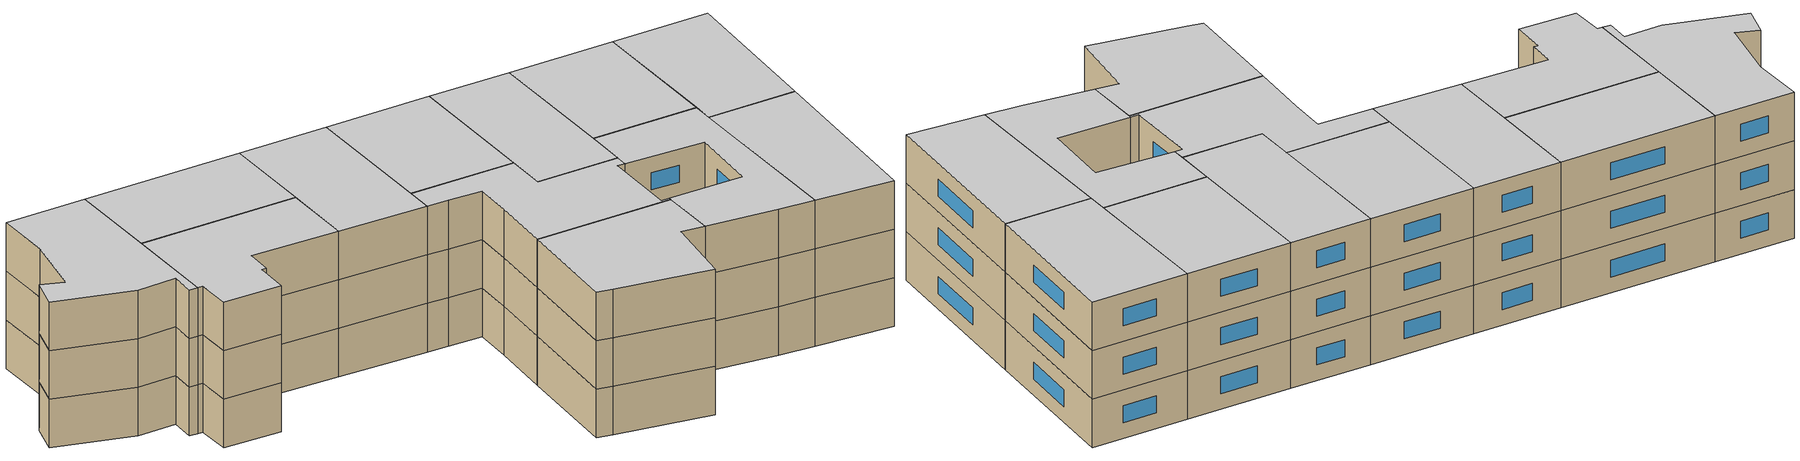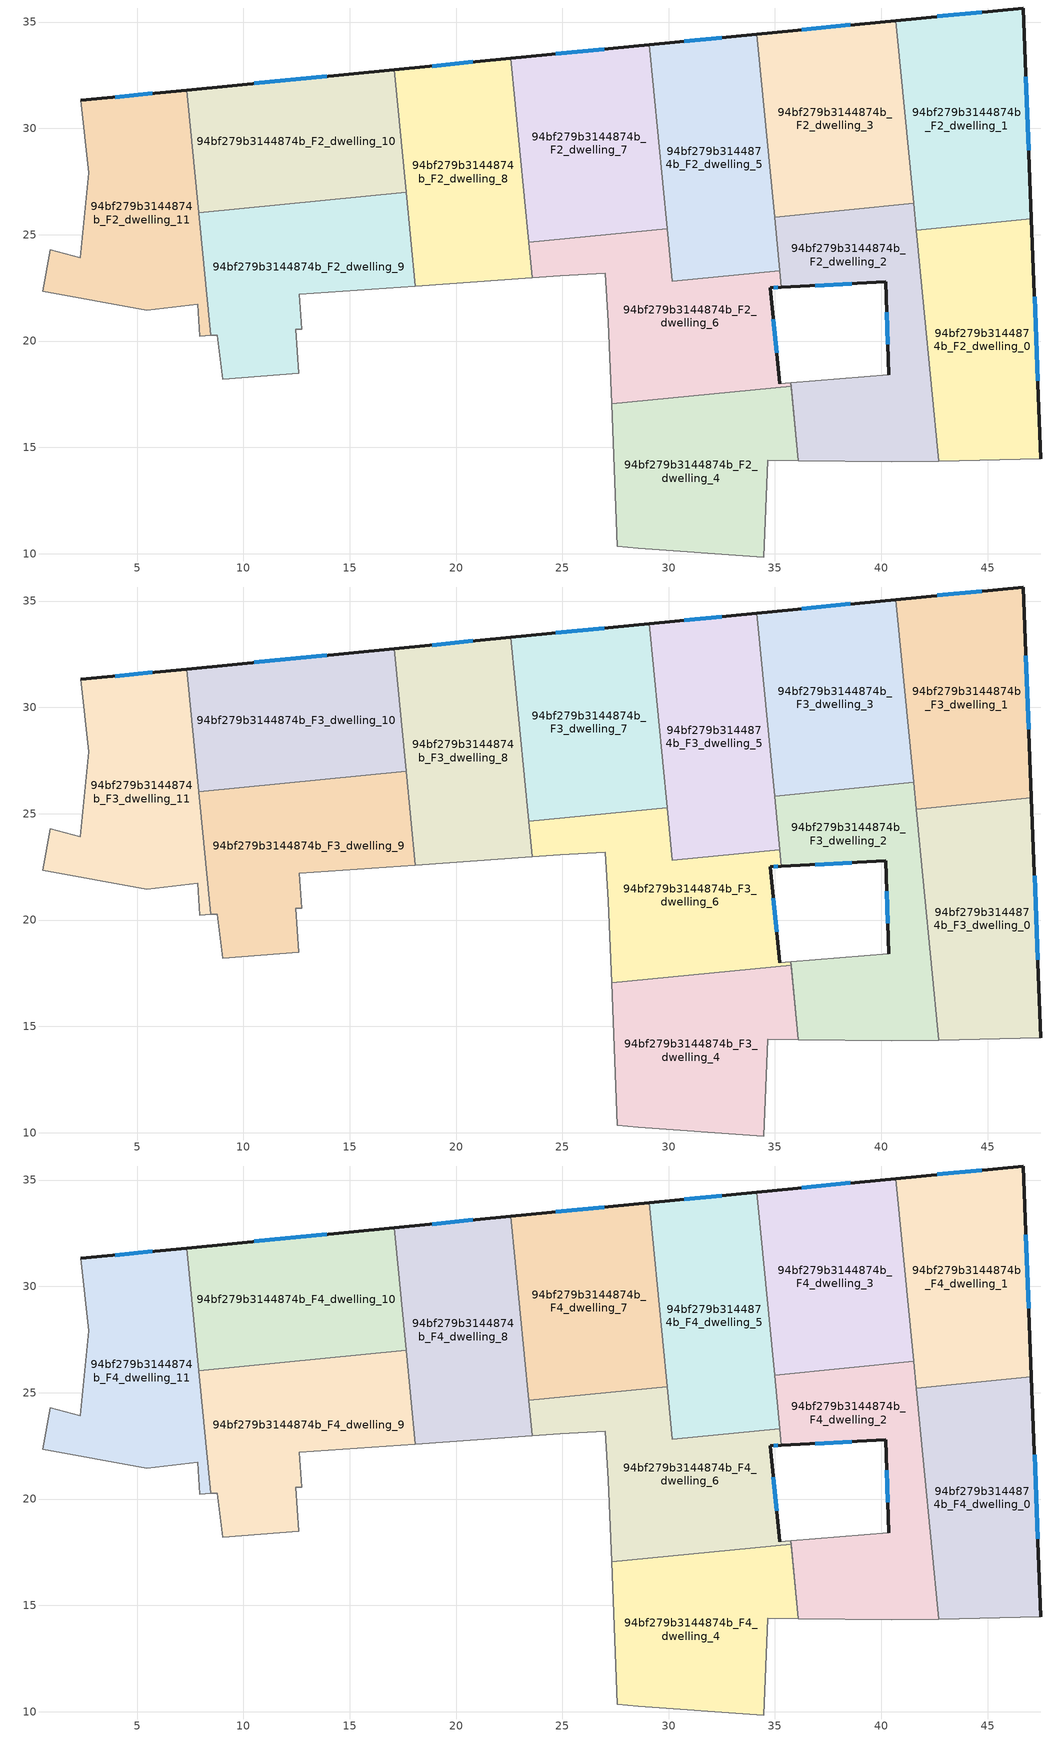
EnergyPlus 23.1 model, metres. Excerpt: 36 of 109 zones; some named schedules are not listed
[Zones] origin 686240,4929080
94bf279b3144874b_F2_dwelling_0
 floor to 94bf279b3144874b_F1_dwelling_0 (EU_floor_Construction): 47.06,25.75 47.5,14.45 42.71,14.36 41.65,25.22 z6
 wall outside (EU_wall_Construction): 47.5,14.45 47.06,25.75 z6:9
 wall adiabatic (EU_wall_Construction): 42.71,14.36 47.5,14.45 z6:9
 wall to 94bf279b3144874b_F2_dwelling_1 (EU_wall_Construction): 47.06,25.75 41.65,25.22 z6:9
 wall to 94bf279b3144874b_F2_dwelling_2 (EU_wall_Construction): 41.65,25.22 42.71,14.36 z6:9
 window (EU_Window_Construction): 47.36,18.13 47.21,22.08 z6.98:8.02
94bf279b3144874b_F2_dwelling_1
 floor to 94bf279b3144874b_F1_dwelling_1 (EU_floor_Construction): 46.68,35.66 47.06,25.75 41.65,25.22 40.68,35.07 z6
 wall outside (EU_wall_Construction): 47.06,25.75 46.68,35.66 40.68,35.07 z6:9
 wall to 94bf279b3144874b_F2_dwelling_3 (EU_wall_Construction): 40.68,35.07 41.52,26.47 z6:9
 wall to 94bf279b3144874b_F2_dwelling_2 (EU_wall_Construction): 41.52,26.47 41.64,25.22 z6:9
 window (EU_Window_Construction): 46.94,28.97 46.81,32.44 / 44.73,35.47 42.63,35.26 z6.98:8.02
94bf279b3144874b_F2_dwelling_10
 floor to 94bf279b3144874b_F1_dwelling_10 (EU_floor_Construction): 17.09,32.76 17.65,26.99 7.89,26.04 7.33,31.8 z6
 wall outside (EU_wall_Construction): 17.09,32.76 7.33,31.8 z6:9
 wall to 94bf279b3144874b_F2_dwelling_9 (EU_wall_Construction): 7.89,26.04 17.65,26.99 z6:9
 wall to 94bf279b3144874b_F2_dwelling_8 (EU_wall_Construction): 17.65,26.99 17.09,32.76 z6:9
 wall to 94bf279b3144874b_F2_dwelling_11 (EU_wall_Construction): 7.33,31.8 7.89,26.04 z6:9
 window (EU_Window_Construction): 13.91,32.45 10.5,32.11 z6.98:8.02
94bf279b3144874b_F2_dwelling_11
 floor to 94bf279b3144874b_F1_dwelling_11 (EU_floor_Construction): 7.33,31.8 8.46,20.26 7.94,20.22 7.85,21.72 5.45,21.44 0.56,22.35 0.92,24.3 2.33,23.91 2.72,27.92 2.34,31.31 z6
 wall outside (EU_wall_Construction): 7.33,31.8 2.34,31.31 z6:9
 wall adiabatic (EU_wall_Construction): 2.34,31.31 2.72,27.92 2.33,23.91 0.92,24.3 0.56,22.35 5.45,21.44 7.85,21.72 7.94,20.22 8.46,20.26 z6:9
 wall to 94bf279b3144874b_F2_dwelling_9 (EU_wall_Construction): 8.46,20.26 7.89,26.04 z6:9
 window (EU_Window_Construction): 5.71,31.64 3.96,31.47 z6.98:8.02
94bf279b3144874b_F2_dwelling_2
 floor to 94bf279b3144874b_F1_dwelling_2 (EU_floor_Construction): 41.52,26.47 42.71,14.36 40.49,14.31 36.1,14.38 35.75,18.04 40.36,18.42 40.21,22.78 35.31,22.53 34.98,25.83 z6
 wall outside (EU_wall_Construction): 35.31,22.53 40.21,22.78 40.36,18.42 z6:9
 wall adiabatic (EU_wall_Construction): 40.36,18.42 35.75,18.04 36.1,14.38 40.49,14.31 42.71,14.36 z6:9
 wall to 94bf279b3144874b_F2_dwelling_3 (EU_wall_Construction): 41.52,26.47 34.98,25.83 z6:9
 wall to 94bf279b3144874b_F2_dwelling_5 (EU_wall_Construction): 34.98,25.83 35.23,23.3 z6:9
 wall to 94bf279b3144874b_F2_dwelling_6 (EU_wall_Construction): 35.23,23.3 35.31,22.53 z6:9
 window (EU_Window_Construction): 40.26,21.36 40.31,19.84 / 36.9,22.61 38.62,22.7 z6.98:8.02
94bf279b3144874b_F2_dwelling_3
 floor to 94bf279b3144874b_F1_dwelling_3 (EU_floor_Construction): 40.68,35.07 41.52,26.47 34.98,25.83 34.14,34.43 z6
 wall outside (EU_wall_Construction): 40.68,35.07 34.14,34.43 z6:9
 wall to 94bf279b3144874b_F2_dwelling_5 (EU_wall_Construction): 34.14,34.43 34.98,25.83 z6:9
 window (EU_Window_Construction): 38.55,34.86 36.26,34.64 z6.98:8.02
94bf279b3144874b_F2_dwelling_4
 floor to 94bf279b3144874b_F1_dwelling_4 (EU_floor_Construction): 35.76,17.87 36.1,14.38 34.66,14.4 34.48,9.84 28.56,10.24 27.59,10.35 27.32,17.04 z6
 wall adiabatic (EU_wall_Construction): 27.32,17.04 27.59,10.35 28.56,10.24 34.48,9.84 34.66,14.4 36.1,14.38 35.76,17.87 z6:9
 wall to 94bf279b3144874b_F2_dwelling_6 (EU_wall_Construction): 35.76,17.87 27.32,17.04 z6:9
94bf279b3144874b_F2_dwelling_5
 floor to 94bf279b3144874b_F1_dwelling_5 (EU_floor_Construction): 34.14,34.43 35.23,23.3 30.17,22.81 29.08,33.93 z6
 wall outside (EU_wall_Construction): 34.14,34.43 29.08,33.93 z6:9
 wall to 94bf279b3144874b_F2_dwelling_6 (EU_wall_Construction): 29.93,25.28 30.17,22.81 35.23,23.3 z6:9
 wall to 94bf279b3144874b_F2_dwelling_7 (EU_wall_Construction): 29.08,33.93 29.93,25.28 z6:9
 window (EU_Window_Construction): 32.49,34.27 30.72,34.1 z6.98:8.02
94bf279b3144874b_F2_dwelling_6
 floor to 94bf279b3144874b_F1_dwelling_6 (EU_floor_Construction): 35.23,23.3 35.31,22.53 34.78,22.5 35.22,17.99 35.75,18.04 35.76,17.87 27.32,17.04 27.16,20.87 27.02,23.18 24.89,23.06 23.59,22.97 23.43,24.64 29.93,25.28 30.17,22.81 z6
 wall outside (EU_wall_Construction): 35.22,17.99 34.78,22.5 35.31,22.53 z6:9
 wall to 94bf279b3144874b_F2_dwelling_7 (EU_wall_Construction): 29.93,25.28 23.43,24.64 z6:9
 wall adiabatic (EU_wall_Construction): 35.76,17.87 35.75,18.04 35.22,17.99 / 23.59,22.97 24.89,23.06 27.02,23.18 27.16,20.87 27.32,17.04 z6:9
 wall to 94bf279b3144874b_F2_dwelling_8 (EU_wall_Construction): 23.43,24.65 23.59,22.97 z6:9
 window (EU_Window_Construction): 34.95,22.51 35.13,22.52 / 35.08,19.46 34.92,21.03 z6.98:8.02
94bf279b3144874b_F2_dwelling_7
 floor to 94bf279b3144874b_F1_dwelling_7 (EU_floor_Construction): 29.08,33.93 29.93,25.28 23.43,24.64 22.58,33.3 z6
 wall outside (EU_wall_Construction): 29.08,33.93 22.58,33.3 z6:9
 wall to 94bf279b3144874b_F2_dwelling_8 (EU_wall_Construction): 22.58,33.3 23.43,24.64 z6:9
 window (EU_Window_Construction): 26.97,33.73 24.69,33.5 z6.98:8.02
94bf279b3144874b_F2_dwelling_8
 floor to 94bf279b3144874b_F1_dwelling_8 (EU_floor_Construction): 22.58,33.3 23.59,22.97 18.08,22.58 17.09,32.76 z6
 wall outside (EU_wall_Construction): 22.58,33.3 17.09,32.76 z6:9
 wall adiabatic (EU_wall_Construction): 18.08,22.58 23.59,22.97 z6:9
 wall to 94bf279b3144874b_F2_dwelling_9 (EU_wall_Construction): 17.65,26.99 18.08,22.58 z6:9
 window (EU_Window_Construction): 20.79,33.12 18.87,32.93 z6.98:8.02
94bf279b3144874b_F2_dwelling_9
 floor to 94bf279b3144874b_F1_dwelling_9 (EU_floor_Construction): 17.65,26.99 18.08,22.58 12.63,22.2 12.74,20.56 12.46,20.54 12.61,18.47 9.03,18.2 8.78,20.28 8.46,20.26 7.89,26.04 z6
 wall adiabatic (EU_wall_Construction): 8.46,20.26 8.78,20.28 9.03,18.2 12.61,18.47 12.46,20.54 12.74,20.56 12.63,22.2 18.08,22.58 z6:9
94bf279b3144874b_F3_dwelling_0
 floor to 94bf279b3144874b_F2_dwelling_0 (EU_floor_Construction): 47.06,25.75 47.5,14.45 42.71,14.36 41.65,25.22 z9
 wall outside (EU_wall_Construction): 47.5,14.45 47.06,25.75 z9:12
 wall adiabatic (EU_wall_Construction): 42.71,14.36 47.5,14.45 z9:12
 wall to 94bf279b3144874b_F3_dwelling_1 (EU_wall_Construction): 47.06,25.75 41.65,25.22 z9:12
 wall to 94bf279b3144874b_F3_dwelling_2 (EU_wall_Construction): 41.65,25.22 42.71,14.36 z9:12
 window (EU_Window_Construction): 47.36,18.13 47.21,22.08 z9.98:11.02
94bf279b3144874b_F3_dwelling_1
 floor to 94bf279b3144874b_F2_dwelling_1 (EU_floor_Construction): 46.68,35.66 47.06,25.75 41.65,25.22 40.68,35.07 z9
 wall outside (EU_wall_Construction): 47.06,25.75 46.68,35.66 40.68,35.07 z9:12
 wall to 94bf279b3144874b_F3_dwelling_3 (EU_wall_Construction): 40.68,35.07 41.52,26.47 z9:12
 wall to 94bf279b3144874b_F3_dwelling_2 (EU_wall_Construction): 41.52,26.47 41.64,25.22 z9:12
 window (EU_Window_Construction): 46.94,28.97 46.81,32.44 / 44.73,35.47 42.63,35.26 z9.98:11.02
94bf279b3144874b_F3_dwelling_10
 floor to 94bf279b3144874b_F2_dwelling_10 (EU_floor_Construction): 17.09,32.76 17.65,26.99 7.89,26.04 7.33,31.8 z9
 wall outside (EU_wall_Construction): 17.09,32.76 7.33,31.8 z9:12
 wall to 94bf279b3144874b_F3_dwelling_9 (EU_wall_Construction): 7.89,26.04 17.65,26.99 z9:12
 wall to 94bf279b3144874b_F3_dwelling_8 (EU_wall_Construction): 17.65,26.99 17.09,32.76 z9:12
 wall to 94bf279b3144874b_F3_dwelling_11 (EU_wall_Construction): 7.33,31.8 7.89,26.04 z9:12
 window (EU_Window_Construction): 13.91,32.45 10.5,32.11 z9.98:11.02
94bf279b3144874b_F3_dwelling_11
 floor to 94bf279b3144874b_F2_dwelling_11 (EU_floor_Construction): 7.33,31.8 8.46,20.26 7.94,20.22 7.85,21.72 5.45,21.44 0.56,22.35 0.92,24.3 2.33,23.91 2.72,27.92 2.34,31.31 z9
 wall outside (EU_wall_Construction): 7.33,31.8 2.34,31.31 z9:12
 wall adiabatic (EU_wall_Construction): 2.34,31.31 2.72,27.92 2.33,23.91 0.92,24.3 0.56,22.35 5.45,21.44 7.85,21.72 7.94,20.22 8.46,20.26 z9:12
 wall to 94bf279b3144874b_F3_dwelling_9 (EU_wall_Construction): 8.46,20.26 7.89,26.04 z9:12
 window (EU_Window_Construction): 5.71,31.64 3.96,31.47 z9.98:11.02
94bf279b3144874b_F3_dwelling_2
 floor to 94bf279b3144874b_F2_dwelling_2 (EU_floor_Construction): 41.52,26.47 42.71,14.36 40.49,14.31 36.1,14.38 35.75,18.04 40.36,18.42 40.21,22.78 35.31,22.53 34.98,25.83 z9
 wall outside (EU_wall_Construction): 35.31,22.53 40.21,22.78 40.36,18.42 z9:12
 wall adiabatic (EU_wall_Construction): 40.36,18.42 35.75,18.04 36.1,14.38 40.49,14.31 42.71,14.36 z9:12
 wall to 94bf279b3144874b_F3_dwelling_3 (EU_wall_Construction): 41.52,26.47 34.98,25.83 z9:12
 wall to 94bf279b3144874b_F3_dwelling_5 (EU_wall_Construction): 34.98,25.83 35.23,23.3 z9:12
 wall to 94bf279b3144874b_F3_dwelling_6 (EU_wall_Construction): 35.23,23.3 35.31,22.53 z9:12
 window (EU_Window_Construction): 40.26,21.36 40.31,19.84 / 36.9,22.61 38.62,22.7 z9.98:11.02
94bf279b3144874b_F3_dwelling_3
 floor to 94bf279b3144874b_F2_dwelling_3 (EU_floor_Construction): 40.68,35.07 41.52,26.47 34.98,25.83 34.14,34.43 z9
 wall outside (EU_wall_Construction): 40.68,35.07 34.14,34.43 z9:12
 wall to 94bf279b3144874b_F3_dwelling_5 (EU_wall_Construction): 34.14,34.43 34.98,25.83 z9:12
 window (EU_Window_Construction): 38.55,34.86 36.26,34.64 z9.98:11.02
94bf279b3144874b_F3_dwelling_4
 floor to 94bf279b3144874b_F2_dwelling_4 (EU_floor_Construction): 35.76,17.87 36.1,14.38 34.66,14.4 34.48,9.84 28.56,10.24 27.59,10.35 27.32,17.04 z9
 wall adiabatic (EU_wall_Construction): 27.32,17.04 27.59,10.35 28.56,10.24 34.48,9.84 34.66,14.4 36.1,14.38 35.76,17.87 z9:12
 wall to 94bf279b3144874b_F3_dwelling_6 (EU_wall_Construction): 35.76,17.87 27.32,17.04 z9:12
94bf279b3144874b_F3_dwelling_5
 floor to 94bf279b3144874b_F2_dwelling_5 (EU_floor_Construction): 34.14,34.43 35.23,23.3 30.17,22.81 29.08,33.93 z9
 wall outside (EU_wall_Construction): 34.14,34.43 29.08,33.93 z9:12
 wall to 94bf279b3144874b_F3_dwelling_6 (EU_wall_Construction): 29.93,25.28 30.17,22.81 35.23,23.3 z9:12
 wall to 94bf279b3144874b_F3_dwelling_7 (EU_wall_Construction): 29.08,33.93 29.93,25.28 z9:12
 window (EU_Window_Construction): 32.49,34.27 30.72,34.1 z9.98:11.02
94bf279b3144874b_F3_dwelling_6
 floor to 94bf279b3144874b_F2_dwelling_6 (EU_floor_Construction): 35.23,23.3 35.31,22.53 34.78,22.5 35.22,17.99 35.75,18.04 35.76,17.87 27.32,17.04 27.16,20.87 27.02,23.18 24.89,23.06 23.59,22.97 23.43,24.64 29.93,25.28 30.17,22.81 z9
 wall outside (EU_wall_Construction): 35.22,17.99 34.78,22.5 35.31,22.53 z9:12
 wall to 94bf279b3144874b_F3_dwelling_7 (EU_wall_Construction): 29.93,25.28 23.43,24.64 z9:12
 wall adiabatic (EU_wall_Construction): 35.76,17.87 35.75,18.04 35.22,17.99 / 23.59,22.97 24.89,23.06 27.02,23.18 27.16,20.87 27.32,17.04 z9:12
 wall to 94bf279b3144874b_F3_dwelling_8 (EU_wall_Construction): 23.43,24.65 23.59,22.97 z9:12
 window (EU_Window_Construction): 34.95,22.51 35.13,22.52 / 35.08,19.46 34.92,21.03 z9.98:11.02
94bf279b3144874b_F3_dwelling_7
 floor to 94bf279b3144874b_F2_dwelling_7 (EU_floor_Construction): 29.08,33.93 29.93,25.28 23.43,24.64 22.58,33.3 z9
 wall outside (EU_wall_Construction): 29.08,33.93 22.58,33.3 z9:12
 wall to 94bf279b3144874b_F3_dwelling_8 (EU_wall_Construction): 22.58,33.3 23.43,24.64 z9:12
 window (EU_Window_Construction): 26.97,33.73 24.69,33.5 z9.98:11.02
94bf279b3144874b_F3_dwelling_8
 floor to 94bf279b3144874b_F2_dwelling_8 (EU_floor_Construction): 22.58,33.3 23.59,22.97 18.08,22.58 17.09,32.76 z9
 wall outside (EU_wall_Construction): 22.58,33.3 17.09,32.76 z9:12
 wall adiabatic (EU_wall_Construction): 18.08,22.58 23.59,22.97 z9:12
 wall to 94bf279b3144874b_F3_dwelling_9 (EU_wall_Construction): 17.65,26.99 18.08,22.58 z9:12
 window (EU_Window_Construction): 20.79,33.12 18.87,32.93 z9.98:11.02
94bf279b3144874b_F3_dwelling_9
 floor to 94bf279b3144874b_F2_dwelling_9 (EU_floor_Construction): 17.65,26.99 18.08,22.58 12.63,22.2 12.74,20.56 12.46,20.54 12.61,18.47 9.03,18.2 8.78,20.28 8.46,20.26 7.89,26.04 z9
 wall adiabatic (EU_wall_Construction): 8.46,20.26 8.78,20.28 9.03,18.2 12.61,18.47 12.46,20.54 12.74,20.56 12.63,22.2 18.08,22.58 z9:12
94bf279b3144874b_F4_dwelling_0
 floor to 94bf279b3144874b_F3_dwelling_0 (EU_floor_Construction): 47.06,25.75 47.5,14.45 42.71,14.36 41.65,25.22 z12
 wall outside (EU_wall_Construction): 47.5,14.45 47.06,25.75 z12:15
 wall adiabatic (EU_wall_Construction): 42.71,14.36 47.5,14.45 z12:15
 wall to 94bf279b3144874b_F4_dwelling_1 (EU_wall_Construction): 47.06,25.75 41.65,25.22 z12:15
 wall to 94bf279b3144874b_F4_dwelling_2 (EU_wall_Construction): 41.65,25.22 42.71,14.36 z12:15
 window (EU_Window_Construction): 47.36,18.13 47.21,22.08 z12.98:14.02
 ceiling to 94bf279b3144874b_F5_dwelling_0 (EU_floor_Construction): 47.5,14.45 47.06,25.75 41.65,25.22 42.71,14.36 z15
94bf279b3144874b_F4_dwelling_1
 floor to 94bf279b3144874b_F3_dwelling_1 (EU_floor_Construction): 46.68,35.66 47.06,25.75 41.65,25.22 40.68,35.07 z12
 wall outside (EU_wall_Construction): 47.06,25.75 46.68,35.66 40.68,35.07 z12:15
 wall to 94bf279b3144874b_F4_dwelling_3 (EU_wall_Construction): 40.68,35.07 41.52,26.47 z12:15
 wall to 94bf279b3144874b_F4_dwelling_2 (EU_wall_Construction): 41.52,26.47 41.64,25.22 z12:15
 window (EU_Window_Construction): 46.94,28.97 46.81,32.44 / 44.73,35.47 42.63,35.26 z12.98:14.02
 ceiling to 94bf279b3144874b_F5_dwelling_1 (EU_floor_Construction): 47.06,25.75 46.68,35.66 40.68,35.07 41.65,25.22 z15
94bf279b3144874b_F4_dwelling_10
 floor to 94bf279b3144874b_F3_dwelling_10 (EU_floor_Construction): 17.09,32.76 17.65,26.99 7.89,26.04 7.33,31.8 z12
 wall outside (EU_wall_Construction): 17.09,32.76 7.33,31.8 z12:15
 wall to 94bf279b3144874b_F4_dwelling_9 (EU_wall_Construction): 7.89,26.04 17.65,26.99 z12:15
 wall to 94bf279b3144874b_F4_dwelling_8 (EU_wall_Construction): 17.65,26.99 17.09,32.76 z12:15
 wall to 94bf279b3144874b_F4_dwelling_11 (EU_wall_Construction): 7.33,31.8 7.89,26.04 z12:15
 window (EU_Window_Construction): 13.91,32.45 10.5,32.11 z12.98:14.02
 ceiling to 94bf279b3144874b_F5_dwelling_10 (EU_floor_Construction): 17.65,26.99 17.09,32.76 7.33,31.8 7.89,26.04 z15
94bf279b3144874b_F4_dwelling_11
 floor to 94bf279b3144874b_F3_dwelling_11 (EU_floor_Construction): 7.33,31.8 8.46,20.26 7.94,20.22 7.85,21.72 5.45,21.44 0.56,22.35 0.92,24.3 2.33,23.91 2.72,27.92 2.34,31.31 z12
 wall outside (EU_wall_Construction): 7.33,31.8 2.34,31.31 z12:15
 wall adiabatic (EU_wall_Construction): 2.34,31.31 2.72,27.92 2.33,23.91 0.92,24.3 0.56,22.35 5.45,21.44 7.85,21.72 7.94,20.22 8.46,20.26 z12:15
 wall to 94bf279b3144874b_F4_dwelling_9 (EU_wall_Construction): 8.46,20.26 7.89,26.04 z12:15
 window (EU_Window_Construction): 5.71,31.64 3.96,31.47 z12.98:14.02
 ceiling to 94bf279b3144874b_F5_dwelling_11 (EU_floor_Construction): 8.46,20.26 7.33,31.8 2.34,31.31 2.72,27.92 2.33,23.91 0.92,24.3 0.56,22.35 5.45,21.44 7.85,21.72 7.94,20.22 z15
94bf279b3144874b_F4_dwelling_2
 floor to 94bf279b3144874b_F3_dwelling_2 (EU_floor_Construction): 41.52,26.47 42.71,14.36 40.49,14.31 36.1,14.38 35.75,18.04 40.36,18.42 40.21,22.78 35.31,22.53 34.98,25.83 z12
 wall outside (EU_wall_Construction): 35.31,22.53 40.21,22.78 40.36,18.42 z12:15
 wall adiabatic (EU_wall_Construction): 40.36,18.42 35.75,18.04 36.1,14.38 40.49,14.31 42.71,14.36 z12:15
 wall to 94bf279b3144874b_F4_dwelling_3 (EU_wall_Construction): 41.52,26.47 34.98,25.83 z12:15
 wall to 94bf279b3144874b_F4_dwelling_5 (EU_wall_Construction): 34.98,25.83 35.23,23.3 z12:15
 wall to 94bf279b3144874b_F4_dwelling_6 (EU_wall_Construction): 35.23,23.3 35.31,22.53 z12:15
 window (EU_Window_Construction): 40.26,21.36 40.31,19.84 / 36.9,22.61 38.62,22.7 z12.98:14.02
 ceiling to 94bf279b3144874b_F5_dwelling_2 (EU_floor_Construction): 42.71,14.36 41.52,26.47 34.98,25.83 35.31,22.53 40.21,22.78 40.36,18.42 35.75,18.04 36.1,14.38 40.49,14.31 z15
94bf279b3144874b_F4_dwelling_3
 floor to 94bf279b3144874b_F3_dwelling_3 (EU_floor_Construction): 40.68,35.07 41.52,26.47 34.98,25.83 34.14,34.43 z12
 wall outside (EU_wall_Construction): 40.68,35.07 34.14,34.43 z12:15
 wall to 94bf279b3144874b_F4_dwelling_5 (EU_wall_Construction): 34.14,34.43 34.98,25.83 z12:15
 window (EU_Window_Construction): 38.55,34.86 36.26,34.64 z12.98:14.02
 ceiling to 94bf279b3144874b_F5_dwelling_3 (EU_floor_Construction): 41.52,26.47 40.68,35.07 34.14,34.43 34.98,25.83 z15
94bf279b3144874b_F4_dwelling_4
 floor to 94bf279b3144874b_F3_dwelling_4 (EU_floor_Construction): 35.76,17.87 36.1,14.38 34.66,14.4 34.48,9.84 28.56,10.24 27.59,10.35 27.32,17.04 z12
 wall adiabatic (EU_wall_Construction): 27.32,17.04 27.59,10.35 28.56,10.24 34.48,9.84 34.66,14.4 36.1,14.38 35.76,17.87 z12:15
 wall to 94bf279b3144874b_F4_dwelling_6 (EU_wall_Construction): 35.76,17.87 27.32,17.04 z12:15
 ceiling to 94bf279b3144874b_F5_dwelling_4 (EU_floor_Construction): 34.48,9.84 34.66,14.4 36.1,14.38 35.76,17.87 27.32,17.04 27.59,10.35 28.56,10.24 z15
94bf279b3144874b_F4_dwelling_5
 floor to 94bf279b3144874b_F3_dwelling_5 (EU_floor_Construction): 34.14,34.43 35.23,23.3 30.17,22.81 29.08,33.93 z12
 wall outside (EU_wall_Construction): 34.14,34.43 29.08,33.93 z12:15
 wall to 94bf279b3144874b_F4_dwelling_6 (EU_wall_Construction): 29.93,25.28 30.17,22.81 35.23,23.3 z12:15
 wall to 94bf279b3144874b_F4_dwelling_7 (EU_wall_Construction): 29.08,33.93 29.93,25.28 z12:15
 window (EU_Window_Construction): 32.49,34.27 30.72,34.1 z12.98:14.02
 ceiling to 94bf279b3144874b_F5_dwelling_5 (EU_floor_Construction): 35.23,23.3 34.14,34.43 29.08,33.93 30.17,22.81 z15
94bf279b3144874b_F4_dwelling_6
 floor to 94bf279b3144874b_F3_dwelling_6 (EU_floor_Construction): 35.23,23.3 35.31,22.53 34.78,22.5 35.22,17.99 35.75,18.04 35.76,17.87 27.32,17.04 27.16,20.87 27.02,23.18 24.89,23.06 23.59,22.97 23.43,24.64 29.93,25.28 30.17,22.81 z12
 wall outside (EU_wall_Construction): 35.22,17.99 34.78,22.5 35.31,22.53 z12:15
 wall to 94bf279b3144874b_F4_dwelling_7 (EU_wall_Construction): 29.93,25.28 23.43,24.64 z12:15
 wall adiabatic (EU_wall_Construction): 35.76,17.87 35.75,18.04 35.22,17.99 / 23.59,22.97 24.89,23.06 27.02,23.18 27.16,20.87 27.32,17.04 z12:15
 wall to 94bf279b3144874b_F4_dwelling_8 (EU_wall_Construction): 23.43,24.65 23.59,22.97 z12:15
 window (EU_Window_Construction): 34.95,22.51 35.13,22.52 / 35.08,19.46 34.92,21.03 z12.98:14.02
 ceiling to 94bf279b3144874b_F5_dwelling_6 (EU_floor_Construction): 35.76,17.87 35.75,18.04 35.22,17.99 34.78,22.5 35.31,22.53 35.23,23.3 30.17,22.81 29.93,25.28 23.43,24.64 23.59,22.97 24.89,23.06 27.02,23.18 27.16,20.87 27.32,17.04 z15
94bf279b3144874b_F4_dwelling_7
 floor to 94bf279b3144874b_F3_dwelling_7 (EU_floor_Construction): 29.08,33.93 29.93,25.28 23.43,24.64 22.58,33.3 z12
 wall outside (EU_wall_Construction): 29.08,33.93 22.58,33.3 z12:15
 wall to 94bf279b3144874b_F4_dwelling_8 (EU_wall_Construction): 22.58,33.3 23.43,24.64 z12:15
 window (EU_Window_Construction): 26.97,33.73 24.69,33.5 z12.98:14.02
 ceiling to 94bf279b3144874b_F5_dwelling_7 (EU_floor_Construction): 29.93,25.28 29.08,33.93 22.58,33.3 23.43,24.64 z15
94bf279b3144874b_F4_dwelling_8
 floor to 94bf279b3144874b_F3_dwelling_8 (EU_floor_Construction): 22.58,33.3 23.59,22.97 18.08,22.58 17.09,32.76 z12
 wall outside (EU_wall_Construction): 22.58,33.3 17.09,32.76 z12:15
 wall adiabatic (EU_wall_Construction): 18.08,22.58 23.59,22.97 z12:15
 wall to 94bf279b3144874b_F4_dwelling_9 (EU_wall_Construction): 17.65,26.99 18.08,22.58 z12:15
 window (EU_Window_Construction): 20.79,33.12 18.87,32.93 z12.98:14.02
 ceiling to 94bf279b3144874b_F5_dwelling_8 (EU_floor_Construction): 23.59,22.97 22.58,33.3 17.09,32.76 18.08,22.58 z15
94bf279b3144874b_F4_dwelling_9
 floor to 94bf279b3144874b_F3_dwelling_9 (EU_floor_Construction): 17.65,26.99 18.08,22.58 12.63,22.2 12.74,20.56 12.46,20.54 12.61,18.47 9.03,18.2 8.78,20.28 8.46,20.26 7.89,26.04 z12
 wall adiabatic (EU_wall_Construction): 8.46,20.26 8.78,20.28 9.03,18.2 12.61,18.47 12.46,20.54 12.74,20.56 12.63,22.2 18.08,22.58 z12:15
 ceiling to 94bf279b3144874b_F5_dwelling_9 (EU_floor_Construction): 18.08,22.58 17.65,26.99 7.89,26.04 8.46,20.26 8.78,20.28 9.03,18.2 12.61,18.47 12.46,20.54 12.74,20.56 12.63,22.2 z15
[Building]
EU S2 Campaign: North Axis=0; Terrain=City; Solar Distribution=FullExterior
[Site:Location]
Bologna: Latitude=44.5; Longitude=11.25; Time Zone=1; Elevation=37
[SizingPeriod:WeatherFileDays]
AnnualSizingPeriod: Begin Month=1; Begin Day of Month=1; End Month=12; End Day of Month=31; Day of Week for Start Day=Monday; Use Weather File Daylight Saving Period=No; Use Weather File Rain and Snow Indicators=No
[MATERIAL]
EU_InternalMass_Material: Roughness=MediumRough; Thickness=0.1; Conductivity=1; Density=1800; Specific Heat=900; Thermal Absorptance=0.9; Solar Absorptance=0.7; Visible Absorptance=0.7
[MATERIAL:NOMASS] Roughness=MediumRough; Thermal Absorptance=0.9; Solar Absorptance=0.7; Visible Absorptance=0.7
Name | Thermal Resistance
EU_wall_NoMass | 0.905828
EU_floor_NoMass | 0.67114
[WINDOWMATERIAL:SIMPLEGLAZINGSYSTEM]
EU_Window_SimpleGlazing: UFactor=4.52486; Solar Heat Gain Coefficient=0.85; Visible Transmittance=0.85
[CONSTRUCTION]
EU_wall_Construction: EU_wall_NoMass
EU_floor_Construction: EU_floor_NoMass
EU_Window_Construction: EU_Window_SimpleGlazing
EU_InternalMass_Construction: EU_InternalMass_Material
[ZONE] Type=1; Multiplier=1; Ceiling Height=autocalculate; Floor Area=autocalculate; Part of Total Floor Area=Yes
Name | Volume
94bf279b3144874b_F2_dwelling_0; 94bf279b3144874b_F3_dwelling_0; 94bf279b3144874b_F4_dwelling_0 | 170.429
94bf279b3144874b_F2_dwelling_1; 94bf279b3144874b_F3_dwelling_1; 94bf279b3144874b_F4_dwelling_1 | 170.435
94bf279b3144874b_F2_dwelling_10; 94bf279b3144874b_F3_dwelling_10; 94bf279b3144874b_F4_dwelling_10 | 170.441
94bf279b3144874b_F2_dwelling_11; 94bf279b3144874b_F3_dwelling_11; 94bf279b3144874b_F4_dwelling_11 | 170.418
94bf279b3144874b_F2_dwelling_2; 94bf279b3144874b_F3_dwelling_2; 94bf279b3144874b_F4_dwelling_2 | 170.423
94bf279b3144874b_F2_dwelling_3; 94bf279b3144874b_F3_dwelling_3; 94bf279b3144874b_F4_dwelling_3 | 170.43
94bf279b3144874b_F2_dwelling_4; 94bf279b3144874b_F3_dwelling_4; 94bf279b3144874b_F4_dwelling_4; 94bf279b3144874b_F2_dwelling_5; 94bf279b3144874b_F3_dwelling_5; 94bf279b3144874b_F4_dwelling_5 | 170.433
94bf279b3144874b_F2_dwelling_6; 94bf279b3144874b_F3_dwelling_6; 94bf279b3144874b_F4_dwelling_6 | 170.422
94bf279b3144874b_F2_dwelling_7; 94bf279b3144874b_F3_dwelling_7; 94bf279b3144874b_F4_dwelling_7 | 170.437
94bf279b3144874b_F2_dwelling_8; 94bf279b3144874b_F3_dwelling_8; 94bf279b3144874b_F4_dwelling_8 | 170.451
94bf279b3144874b_F2_dwelling_9; 94bf279b3144874b_F3_dwelling_9; 94bf279b3144874b_F4_dwelling_9 | 170.407
[INTERNALMASS] Construction=EU_InternalMass_Construction
Name | Zone or ZoneList | Surface Area
94bf279b3144874b_F2_dwelling_0_EU_InternalMass | 94bf279b3144874b_F2_dwelling_0 | 56.8084
94bf279b3144874b_F2_dwelling_1_EU_InternalMass | 94bf279b3144874b_F2_dwelling_1 | 56.8109
94bf279b3144874b_F2_dwelling_2_EU_InternalMass | 94bf279b3144874b_F2_dwelling_2 | 56.809
94bf279b3144874b_F2_dwelling_3_EU_InternalMass | 94bf279b3144874b_F2_dwelling_3 | 56.8114
94bf279b3144874b_F2_dwelling_4_EU_InternalMass | 94bf279b3144874b_F2_dwelling_4 | 56.8101
94bf279b3144874b_F2_dwelling_5_EU_InternalMass | 94bf279b3144874b_F2_dwelling_5 | 56.8106
94bf279b3144874b_F2_dwelling_6_EU_InternalMass | 94bf279b3144874b_F2_dwelling_6 | 56.8073
94bf279b3144874b_F2_dwelling_7_EU_InternalMass | 94bf279b3144874b_F2_dwelling_7 | 56.8128
94bf279b3144874b_F2_dwelling_8_EU_InternalMass | 94bf279b3144874b_F2_dwelling_8 | 56.8172
94bf279b3144874b_F2_dwelling_9_EU_InternalMass | 94bf279b3144874b_F2_dwelling_9 | 56.8022
94bf279b3144874b_F2_dwelling_10_EU_InternalMass | 94bf279b3144874b_F2_dwelling_10 | 56.813
94bf279b3144874b_F2_dwelling_11_EU_InternalMass | 94bf279b3144874b_F2_dwelling_11 | 56.8055
94bf279b3144874b_F3_dwelling_0_EU_InternalMass | 94bf279b3144874b_F3_dwelling_0 | 56.8084
94bf279b3144874b_F3_dwelling_1_EU_InternalMass | 94bf279b3144874b_F3_dwelling_1 | 56.8109
94bf279b3144874b_F3_dwelling_2_EU_InternalMass | 94bf279b3144874b_F3_dwelling_2 | 56.809
94bf279b3144874b_F3_dwelling_3_EU_InternalMass | 94bf279b3144874b_F3_dwelling_3 | 56.8114
94bf279b3144874b_F3_dwelling_4_EU_InternalMass | 94bf279b3144874b_F3_dwelling_4 | 56.8101
94bf279b3144874b_F3_dwelling_5_EU_InternalMass | 94bf279b3144874b_F3_dwelling_5 | 56.8106
94bf279b3144874b_F3_dwelling_6_EU_InternalMass | 94bf279b3144874b_F3_dwelling_6 | 56.8073
94bf279b3144874b_F3_dwelling_7_EU_InternalMass | 94bf279b3144874b_F3_dwelling_7 | 56.8128
94bf279b3144874b_F3_dwelling_8_EU_InternalMass | 94bf279b3144874b_F3_dwelling_8 | 56.8172
94bf279b3144874b_F3_dwelling_9_EU_InternalMass | 94bf279b3144874b_F3_dwelling_9 | 56.8022
94bf279b3144874b_F3_dwelling_10_EU_InternalMass | 94bf279b3144874b_F3_dwelling_10 | 56.813
94bf279b3144874b_F3_dwelling_11_EU_InternalMass | 94bf279b3144874b_F3_dwelling_11 | 56.8055
94bf279b3144874b_F4_dwelling_0_EU_InternalMass | 94bf279b3144874b_F4_dwelling_0 | 56.8084
94bf279b3144874b_F4_dwelling_1_EU_InternalMass | 94bf279b3144874b_F4_dwelling_1 | 56.8109
94bf279b3144874b_F4_dwelling_2_EU_InternalMass | 94bf279b3144874b_F4_dwelling_2 | 56.809
94bf279b3144874b_F4_dwelling_3_EU_InternalMass | 94bf279b3144874b_F4_dwelling_3 | 56.8114
94bf279b3144874b_F4_dwelling_4_EU_InternalMass | 94bf279b3144874b_F4_dwelling_4 | 56.8101
94bf279b3144874b_F4_dwelling_5_EU_InternalMass | 94bf279b3144874b_F4_dwelling_5 | 56.8106
94bf279b3144874b_F4_dwelling_6_EU_InternalMass | 94bf279b3144874b_F4_dwelling_6 | 56.8073
94bf279b3144874b_F4_dwelling_7_EU_InternalMass | 94bf279b3144874b_F4_dwelling_7 | 56.8128
94bf279b3144874b_F4_dwelling_8_EU_InternalMass | 94bf279b3144874b_F4_dwelling_8 | 56.8172
94bf279b3144874b_F4_dwelling_9_EU_InternalMass | 94bf279b3144874b_F4_dwelling_9 | 56.8022
94bf279b3144874b_F4_dwelling_10_EU_InternalMass | 94bf279b3144874b_F4_dwelling_10 | 56.813
94bf279b3144874b_F4_dwelling_11_EU_InternalMass | 94bf279b3144874b_F4_dwelling_11 | 56.8055
[OTHEREQUIPMENT] Fuel Type=Electricity; Design Level Calculation Method=Watts/Area; Power per Zone Floor Area=1; Fraction Latent=0; Fraction Radiant=0; Fraction Lost=0; Carbon Dioxide Generation Rate=0; EndUse Subcategory=EU_Step8_InternalGains
Name | Zone or ZoneList or Space or SpaceList | Schedule
EU_Step8_InternalGain_94bf279b3144874b_F2_dwelling_0_f000 | 94bf279b3144874b_F2_dwelling_0 | EU_Step8_GainSchedule_94bf279b3144874b_F2_dwelling_0_f000
EU_Step8_InternalGain_94bf279b3144874b_F2_dwelling_1_f000 | 94bf279b3144874b_F2_dwelling_1 | EU_Step8_GainSchedule_94bf279b3144874b_F2_dwelling_1_f000
EU_Step8_InternalGain_94bf279b3144874b_F2_dwelling_2_f000 | 94bf279b3144874b_F2_dwelling_2 | EU_Step8_GainSchedule_94bf279b3144874b_F2_dwelling_2_f000
EU_Step8_InternalGain_94bf279b3144874b_F2_dwelling_3_f000 | 94bf279b3144874b_F2_dwelling_3 | EU_Step8_GainSchedule_94bf279b3144874b_F2_dwelling_3_f000
EU_Step8_InternalGain_94bf279b3144874b_F2_dwelling_4_f000 | 94bf279b3144874b_F2_dwelling_4 | EU_Step8_GainSchedule_94bf279b3144874b_F2_dwelling_4_f000
EU_Step8_InternalGain_94bf279b3144874b_F2_dwelling_5_f000 | 94bf279b3144874b_F2_dwelling_5 | EU_Step8_GainSchedule_94bf279b3144874b_F2_dwelling_5_f000
EU_Step8_InternalGain_94bf279b3144874b_F2_dwelling_6_f000 | 94bf279b3144874b_F2_dwelling_6 | EU_Step8_GainSchedule_94bf279b3144874b_F2_dwelling_6_f000
EU_Step8_InternalGain_94bf279b3144874b_F2_dwelling_7_f000 | 94bf279b3144874b_F2_dwelling_7 | EU_Step8_GainSchedule_94bf279b3144874b_F2_dwelling_7_f000
EU_Step8_InternalGain_94bf279b3144874b_F2_dwelling_8_f000 | 94bf279b3144874b_F2_dwelling_8 | EU_Step8_GainSchedule_94bf279b3144874b_F2_dwelling_8_f000
EU_Step8_InternalGain_94bf279b3144874b_F2_dwelling_9_f000 | 94bf279b3144874b_F2_dwelling_9 | EU_Step8_GainSchedule_94bf279b3144874b_F2_dwelling_9_f000
EU_Step8_InternalGain_94bf279b3144874b_F2_dwelling_10_f000 | 94bf279b3144874b_F2_dwelling_10 | EU_Step8_GainSchedule_94bf279b3144874b_F2_dwelling_10_f000
EU_Step8_InternalGain_94bf279b3144874b_F2_dwelling_11_f000 | 94bf279b3144874b_F2_dwelling_11 | EU_Step8_GainSchedule_94bf279b3144874b_F2_dwelling_11_f000
EU_Step8_InternalGain_94bf279b3144874b_F3_dwelling_0_f000 | 94bf279b3144874b_F3_dwelling_0 | EU_Step8_GainSchedule_94bf279b3144874b_F3_dwelling_0_f000
EU_Step8_InternalGain_94bf279b3144874b_F3_dwelling_1_f000 | 94bf279b3144874b_F3_dwelling_1 | EU_Step8_GainSchedule_94bf279b3144874b_F3_dwelling_1_f000
EU_Step8_InternalGain_94bf279b3144874b_F3_dwelling_2_f000 | 94bf279b3144874b_F3_dwelling_2 | EU_Step8_GainSchedule_94bf279b3144874b_F3_dwelling_2_f000
EU_Step8_InternalGain_94bf279b3144874b_F3_dwelling_3_f000 | 94bf279b3144874b_F3_dwelling_3 | EU_Step8_GainSchedule_94bf279b3144874b_F3_dwelling_3_f000
EU_Step8_InternalGain_94bf279b3144874b_F3_dwelling_4_f000 | 94bf279b3144874b_F3_dwelling_4 | EU_Step8_GainSchedule_94bf279b3144874b_F3_dwelling_4_f000
EU_Step8_InternalGain_94bf279b3144874b_F3_dwelling_5_f000 | 94bf279b3144874b_F3_dwelling_5 | EU_Step8_GainSchedule_94bf279b3144874b_F3_dwelling_5_f000
EU_Step8_InternalGain_94bf279b3144874b_F3_dwelling_6_f000 | 94bf279b3144874b_F3_dwelling_6 | EU_Step8_GainSchedule_94bf279b3144874b_F3_dwelling_6_f000
EU_Step8_InternalGain_94bf279b3144874b_F3_dwelling_7_f000 | 94bf279b3144874b_F3_dwelling_7 | EU_Step8_GainSchedule_94bf279b3144874b_F3_dwelling_7_f000
EU_Step8_InternalGain_94bf279b3144874b_F3_dwelling_8_f000 | 94bf279b3144874b_F3_dwelling_8 | EU_Step8_GainSchedule_94bf279b3144874b_F3_dwelling_8_f000
EU_Step8_InternalGain_94bf279b3144874b_F3_dwelling_9_f000 | 94bf279b3144874b_F3_dwelling_9 | EU_Step8_GainSchedule_94bf279b3144874b_F3_dwelling_9_f000
EU_Step8_InternalGain_94bf279b3144874b_F3_dwelling_10_f000 | 94bf279b3144874b_F3_dwelling_10 | EU_Step8_GainSchedule_94bf279b3144874b_F3_dwelling_10_f000
EU_Step8_InternalGain_94bf279b3144874b_F3_dwelling_11_f000 | 94bf279b3144874b_F3_dwelling_11 | EU_Step8_GainSchedule_94bf279b3144874b_F3_dwelling_11_f000
EU_Step8_InternalGain_94bf279b3144874b_F4_dwelling_0_f000 | 94bf279b3144874b_F4_dwelling_0 | EU_Step8_GainSchedule_94bf279b3144874b_F4_dwelling_0_f000
EU_Step8_InternalGain_94bf279b3144874b_F4_dwelling_1_f000 | 94bf279b3144874b_F4_dwelling_1 | EU_Step8_GainSchedule_94bf279b3144874b_F4_dwelling_1_f000
EU_Step8_InternalGain_94bf279b3144874b_F4_dwelling_2_f000 | 94bf279b3144874b_F4_dwelling_2 | EU_Step8_GainSchedule_94bf279b3144874b_F4_dwelling_2_f000
EU_Step8_InternalGain_94bf279b3144874b_F4_dwelling_3_f000 | 94bf279b3144874b_F4_dwelling_3 | EU_Step8_GainSchedule_94bf279b3144874b_F4_dwelling_3_f000
EU_Step8_InternalGain_94bf279b3144874b_F4_dwelling_4_f000 | 94bf279b3144874b_F4_dwelling_4 | EU_Step8_GainSchedule_94bf279b3144874b_F4_dwelling_4_f000
EU_Step8_InternalGain_94bf279b3144874b_F4_dwelling_5_f000 | 94bf279b3144874b_F4_dwelling_5 | EU_Step8_GainSchedule_94bf279b3144874b_F4_dwelling_5_f000
EU_Step8_InternalGain_94bf279b3144874b_F4_dwelling_6_f000 | 94bf279b3144874b_F4_dwelling_6 | EU_Step8_GainSchedule_94bf279b3144874b_F4_dwelling_6_f000
EU_Step8_InternalGain_94bf279b3144874b_F4_dwelling_7_f000 | 94bf279b3144874b_F4_dwelling_7 | EU_Step8_GainSchedule_94bf279b3144874b_F4_dwelling_7_f000
EU_Step8_InternalGain_94bf279b3144874b_F4_dwelling_8_f000 | 94bf279b3144874b_F4_dwelling_8 | EU_Step8_GainSchedule_94bf279b3144874b_F4_dwelling_8_f000
EU_Step8_InternalGain_94bf279b3144874b_F4_dwelling_9_f000 | 94bf279b3144874b_F4_dwelling_9 | EU_Step8_GainSchedule_94bf279b3144874b_F4_dwelling_9_f000
EU_Step8_InternalGain_94bf279b3144874b_F4_dwelling_10_f000 | 94bf279b3144874b_F4_dwelling_10 | EU_Step8_GainSchedule_94bf279b3144874b_F4_dwelling_10_f000
EU_Step8_InternalGain_94bf279b3144874b_F4_dwelling_11_f000 | 94bf279b3144874b_F4_dwelling_11 | EU_Step8_GainSchedule_94bf279b3144874b_F4_dwelling_11_f000
[ZONEVENTILATION:DESIGNFLOWRATE] Schedule=EU_AlwaysOn; Design Flow Rate Calculation Method=AirChanges/Hour; Air Changes per Hour=0.73129; Ventilation Type=Natural; Fan Pressure Rise=0; Fan Total Efficiency=1; Constant Term Coefficient=1; Temperature Term Coefficient=0; Velocity Term Coefficient=0; Velocity Squared Term Coefficient=0; Minimum Indoor Temperature=-100; Maximum Indoor Temperature=100; Delta Temperature=-100; Minimum Outdoor Temperature=-100; Maximum Outdoor Temperature=100; Maximum Wind Speed=40
Name | Zone or ZoneList or Space or SpaceList
EU_ConstantAir_94bf279b3144874b_F2_dwelling_0 | 94bf279b3144874b_F2_dwelling_0
EU_ConstantAir_94bf279b3144874b_F2_dwelling_1 | 94bf279b3144874b_F2_dwelling_1
EU_ConstantAir_94bf279b3144874b_F2_dwelling_2 | 94bf279b3144874b_F2_dwelling_2
EU_ConstantAir_94bf279b3144874b_F2_dwelling_3 | 94bf279b3144874b_F2_dwelling_3
EU_ConstantAir_94bf279b3144874b_F2_dwelling_4 | 94bf279b3144874b_F2_dwelling_4
EU_ConstantAir_94bf279b3144874b_F2_dwelling_5 | 94bf279b3144874b_F2_dwelling_5
EU_ConstantAir_94bf279b3144874b_F2_dwelling_6 | 94bf279b3144874b_F2_dwelling_6
EU_ConstantAir_94bf279b3144874b_F2_dwelling_7 | 94bf279b3144874b_F2_dwelling_7
EU_ConstantAir_94bf279b3144874b_F2_dwelling_8 | 94bf279b3144874b_F2_dwelling_8
EU_ConstantAir_94bf279b3144874b_F2_dwelling_9 | 94bf279b3144874b_F2_dwelling_9
EU_ConstantAir_94bf279b3144874b_F2_dwelling_10 | 94bf279b3144874b_F2_dwelling_10
EU_ConstantAir_94bf279b3144874b_F2_dwelling_11 | 94bf279b3144874b_F2_dwelling_11
EU_ConstantAir_94bf279b3144874b_F3_dwelling_0 | 94bf279b3144874b_F3_dwelling_0
EU_ConstantAir_94bf279b3144874b_F3_dwelling_1 | 94bf279b3144874b_F3_dwelling_1
EU_ConstantAir_94bf279b3144874b_F3_dwelling_2 | 94bf279b3144874b_F3_dwelling_2
EU_ConstantAir_94bf279b3144874b_F3_dwelling_3 | 94bf279b3144874b_F3_dwelling_3
EU_ConstantAir_94bf279b3144874b_F3_dwelling_4 | 94bf279b3144874b_F3_dwelling_4
EU_ConstantAir_94bf279b3144874b_F3_dwelling_5 | 94bf279b3144874b_F3_dwelling_5
EU_ConstantAir_94bf279b3144874b_F3_dwelling_6 | 94bf279b3144874b_F3_dwelling_6
EU_ConstantAir_94bf279b3144874b_F3_dwelling_7 | 94bf279b3144874b_F3_dwelling_7
EU_ConstantAir_94bf279b3144874b_F3_dwelling_8 | 94bf279b3144874b_F3_dwelling_8
EU_ConstantAir_94bf279b3144874b_F3_dwelling_9 | 94bf279b3144874b_F3_dwelling_9
EU_ConstantAir_94bf279b3144874b_F3_dwelling_10 | 94bf279b3144874b_F3_dwelling_10
EU_ConstantAir_94bf279b3144874b_F3_dwelling_11 | 94bf279b3144874b_F3_dwelling_11
EU_ConstantAir_94bf279b3144874b_F4_dwelling_0 | 94bf279b3144874b_F4_dwelling_0
EU_ConstantAir_94bf279b3144874b_F4_dwelling_1 | 94bf279b3144874b_F4_dwelling_1
EU_ConstantAir_94bf279b3144874b_F4_dwelling_2 | 94bf279b3144874b_F4_dwelling_2
EU_ConstantAir_94bf279b3144874b_F4_dwelling_3 | 94bf279b3144874b_F4_dwelling_3
EU_ConstantAir_94bf279b3144874b_F4_dwelling_4 | 94bf279b3144874b_F4_dwelling_4
EU_ConstantAir_94bf279b3144874b_F4_dwelling_5 | 94bf279b3144874b_F4_dwelling_5
EU_ConstantAir_94bf279b3144874b_F4_dwelling_6 | 94bf279b3144874b_F4_dwelling_6
EU_ConstantAir_94bf279b3144874b_F4_dwelling_7 | 94bf279b3144874b_F4_dwelling_7
EU_ConstantAir_94bf279b3144874b_F4_dwelling_8 | 94bf279b3144874b_F4_dwelling_8
EU_ConstantAir_94bf279b3144874b_F4_dwelling_9 | 94bf279b3144874b_F4_dwelling_9
EU_ConstantAir_94bf279b3144874b_F4_dwelling_10 | 94bf279b3144874b_F4_dwelling_10
EU_ConstantAir_94bf279b3144874b_F4_dwelling_11 | 94bf279b3144874b_F4_dwelling_11
[HVACTEMPLATE:ZONE:IDEALLOADSAIRSYSTEM] System Availability Schedule=EU_AlwaysOn; Maximum Heating Supply Air Temperature=50; Minimum Cooling Supply Air Temperature=13; Maximum Heating Supply Air Humidity Ratio=0.0156; Minimum Cooling Supply Air Humidity Ratio=0.0077; Heating Limit=NoLimit; Cooling Limit=NoLimit; Heating Availability Schedule=EU_AlwaysOn; Cooling Availability Schedule=EU_CoolingOff; Dehumidification Control Type=ConstantSensibleHeatRatio; Cooling Sensible Heat Ratio=0.7; Dehumidification Setpoint=60; Humidification Control Type=None; Humidification Setpoint=30; Outdoor Air Method=None; Outdoor Air Flow Rate per Person=0.00944; Outdoor Air Flow Rate per Zone Floor Area=0; Outdoor Air Flow Rate per Zone=0; Demand Controlled Ventilation Type=None; Outdoor Air Economizer Type=NoEconomizer; Heat Recovery Type=None; Sensible Heat Recovery Effectiveness=0.7; Latent Heat Recovery Effectiveness=0.65
Name | Template Thermostat
94bf279b3144874b_F2_dwelling_0 | EU_HeatOnly_94bf279b3144874b_F2_dwelling_0
94bf279b3144874b_F2_dwelling_1 | EU_HeatOnly_94bf279b3144874b_F2_dwelling_1
94bf279b3144874b_F2_dwelling_2 | EU_HeatOnly_94bf279b3144874b_F2_dwelling_2
94bf279b3144874b_F2_dwelling_3 | EU_HeatOnly_94bf279b3144874b_F2_dwelling_3
94bf279b3144874b_F2_dwelling_4 | EU_HeatOnly_94bf279b3144874b_F2_dwelling_4
94bf279b3144874b_F2_dwelling_5 | EU_HeatOnly_94bf279b3144874b_F2_dwelling_5
94bf279b3144874b_F2_dwelling_6 | EU_HeatOnly_94bf279b3144874b_F2_dwelling_6
94bf279b3144874b_F2_dwelling_7 | EU_HeatOnly_94bf279b3144874b_F2_dwelling_7
94bf279b3144874b_F2_dwelling_8 | EU_HeatOnly_94bf279b3144874b_F2_dwelling_8
94bf279b3144874b_F2_dwelling_9 | EU_HeatOnly_94bf279b3144874b_F2_dwelling_9
94bf279b3144874b_F2_dwelling_10 | EU_HeatOnly_94bf279b3144874b_F2_dwelling_10
94bf279b3144874b_F2_dwelling_11 | EU_HeatOnly_94bf279b3144874b_F2_dwelling_11
94bf279b3144874b_F3_dwelling_0 | EU_HeatOnly_94bf279b3144874b_F3_dwelling_0
94bf279b3144874b_F3_dwelling_1 | EU_HeatOnly_94bf279b3144874b_F3_dwelling_1
94bf279b3144874b_F3_dwelling_2 | EU_HeatOnly_94bf279b3144874b_F3_dwelling_2
94bf279b3144874b_F3_dwelling_3 | EU_HeatOnly_94bf279b3144874b_F3_dwelling_3
94bf279b3144874b_F3_dwelling_4 | EU_HeatOnly_94bf279b3144874b_F3_dwelling_4
94bf279b3144874b_F3_dwelling_5 | EU_HeatOnly_94bf279b3144874b_F3_dwelling_5
94bf279b3144874b_F3_dwelling_6 | EU_HeatOnly_94bf279b3144874b_F3_dwelling_6
94bf279b3144874b_F3_dwelling_7 | EU_HeatOnly_94bf279b3144874b_F3_dwelling_7
94bf279b3144874b_F3_dwelling_8 | EU_HeatOnly_94bf279b3144874b_F3_dwelling_8
94bf279b3144874b_F3_dwelling_9 | EU_HeatOnly_94bf279b3144874b_F3_dwelling_9
94bf279b3144874b_F3_dwelling_10 | EU_HeatOnly_94bf279b3144874b_F3_dwelling_10
94bf279b3144874b_F3_dwelling_11 | EU_HeatOnly_94bf279b3144874b_F3_dwelling_11
94bf279b3144874b_F4_dwelling_0 | EU_HeatOnly_94bf279b3144874b_F4_dwelling_0
94bf279b3144874b_F4_dwelling_1 | EU_HeatOnly_94bf279b3144874b_F4_dwelling_1
94bf279b3144874b_F4_dwelling_2 | EU_HeatOnly_94bf279b3144874b_F4_dwelling_2
94bf279b3144874b_F4_dwelling_3 | EU_HeatOnly_94bf279b3144874b_F4_dwelling_3
94bf279b3144874b_F4_dwelling_4 | EU_HeatOnly_94bf279b3144874b_F4_dwelling_4
94bf279b3144874b_F4_dwelling_5 | EU_HeatOnly_94bf279b3144874b_F4_dwelling_5
94bf279b3144874b_F4_dwelling_6 | EU_HeatOnly_94bf279b3144874b_F4_dwelling_6
94bf279b3144874b_F4_dwelling_7 | EU_HeatOnly_94bf279b3144874b_F4_dwelling_7
94bf279b3144874b_F4_dwelling_8 | EU_HeatOnly_94bf279b3144874b_F4_dwelling_8
94bf279b3144874b_F4_dwelling_9 | EU_HeatOnly_94bf279b3144874b_F4_dwelling_9
94bf279b3144874b_F4_dwelling_10 | EU_HeatOnly_94bf279b3144874b_F4_dwelling_10
94bf279b3144874b_F4_dwelling_11 | EU_HeatOnly_94bf279b3144874b_F4_dwelling_11
[SIZING:ZONE] Zone Cooling Design Supply Air Temperature Input Method=SupplyAirTemperature; Zone Cooling Design Supply Air Temperature=13; Zone Heating Design Supply Air Temperature Input Method=SupplyAirTemperature; Zone Heating Design Supply Air Temperature=50; Zone Cooling Design Supply Air Humidity Ratio=0.008; Zone Heating Design Supply Air Humidity Ratio=0.008; Cooling Design Air Flow Method=DesignDay; Cooling Design Air Flow Rate=0; Cooling Minimum Air Flow per Zone Floor Area=0.000762; Cooling Minimum Air Flow=0; Cooling Minimum Air Flow Fraction=0.2; Heating Design Air Flow Method=DesignDay; Heating Design Air Flow Rate=0; Heating Maximum Air Flow per Zone Floor Area=0.002032; Heating Maximum Air Flow=0.141576; Heating Maximum Air Flow Fraction=0.3; Account for Dedicated Outdoor Air System=No; Dedicated Outdoor Air System Control Strategy=NeutralSupplyAir; Dedicated Outdoor Air Low Setpoint Temperature for Design=autosize; Dedicated Outdoor Air High Setpoint Temperature for Design=autosize; Zone Load Sizing Method=Sensible Load Only No Latent Load; Zone Latent Cooling Design Supply Air Humidity Ratio Input Method=HumidityRatioDifference; Zone Cooling Design Supply Air Humidity Ratio Difference=0.005; Zone Latent Heating Design Supply Air Humidity Ratio Input Method=HumidityRatioDifference; Zone Humidification Design Supply Air Humidity Ratio Difference=0.005
94bf279b3144874b_F2_dwelling_0; 94bf279b3144874b_F2_dwelling_1; 94bf279b3144874b_F2_dwelling_2; 94bf279b3144874b_F2_dwelling_3; 94bf279b3144874b_F2_dwelling_4; 94bf279b3144874b_F2_dwelling_5; 94bf279b3144874b_F2_dwelling_6; 94bf279b3144874b_F2_dwelling_7; 94bf279b3144874b_F2_dwelling_8; 94bf279b3144874b_F2_dwelling_9; 94bf279b3144874b_F2_dwelling_10; 94bf279b3144874b_F2_dwelling_11; 94bf279b3144874b_F3_dwelling_0; 94bf279b3144874b_F3_dwelling_1; 94bf279b3144874b_F3_dwelling_2; 94bf279b3144874b_F3_dwelling_3; 94bf279b3144874b_F3_dwelling_4; 94bf279b3144874b_F3_dwelling_5; 94bf279b3144874b_F3_dwelling_6; 94bf279b3144874b_F3_dwelling_7; 94bf279b3144874b_F3_dwelling_8; 94bf279b3144874b_F3_dwelling_9; 94bf279b3144874b_F3_dwelling_10; 94bf279b3144874b_F3_dwelling_11; 94bf279b3144874b_F4_dwelling_0; 94bf279b3144874b_F4_dwelling_1; 94bf279b3144874b_F4_dwelling_2; 94bf279b3144874b_F4_dwelling_3; 94bf279b3144874b_F4_dwelling_4; 94bf279b3144874b_F4_dwelling_5; 94bf279b3144874b_F4_dwelling_6; 94bf279b3144874b_F4_dwelling_7; 94bf279b3144874b_F4_dwelling_8; 94bf279b3144874b_F4_dwelling_9; 94bf279b3144874b_F4_dwelling_10; 94bf279b3144874b_F4_dwelling_11
[SCHEDULE:FILE] Column Number=1; Rows to Skip at Top=0; Number of Hours of Data=8760; Column Separator=Comma; Interpolate to Timestep=No; Minutes per Item=60; Adjust Schedule for Daylight Savings=Yes
Name | File
EU_Step8_GainSchedule_94bf279b3144874b_F2_dwelling_0_f000 | ../../schedules/94bf279b3144874b/94bf279b3144874b_F2_dwelling_0_f000_gain.csv
EU_Step8_GainSchedule_94bf279b3144874b_F2_dwelling_1_f000 | ../../schedules/94bf279b3144874b/94bf279b3144874b_F2_dwelling_1_f000_gain.csv
EU_Step8_GainSchedule_94bf279b3144874b_F2_dwelling_2_f000 | ../../schedules/94bf279b3144874b/94bf279b3144874b_F2_dwelling_2_f000_gain.csv
EU_Step8_GainSchedule_94bf279b3144874b_F2_dwelling_3_f000 | ../../schedules/94bf279b3144874b/94bf279b3144874b_F2_dwelling_3_f000_gain.csv
EU_Step8_GainSchedule_94bf279b3144874b_F2_dwelling_4_f000 | ../../schedules/94bf279b3144874b/94bf279b3144874b_F2_dwelling_4_f000_gain.csv
EU_Step8_GainSchedule_94bf279b3144874b_F2_dwelling_5_f000 | ../../schedules/94bf279b3144874b/94bf279b3144874b_F2_dwelling_5_f000_gain.csv
EU_Step8_GainSchedule_94bf279b3144874b_F2_dwelling_6_f000 | ../../schedules/94bf279b3144874b/94bf279b3144874b_F2_dwelling_6_f000_gain.csv
EU_Step8_GainSchedule_94bf279b3144874b_F2_dwelling_7_f000 | ../../schedules/94bf279b3144874b/94bf279b3144874b_F2_dwelling_7_f000_gain.csv
EU_Step8_GainSchedule_94bf279b3144874b_F2_dwelling_8_f000 | ../../schedules/94bf279b3144874b/94bf279b3144874b_F2_dwelling_8_f000_gain.csv
EU_Step8_GainSchedule_94bf279b3144874b_F2_dwelling_9_f000 | ../../schedules/94bf279b3144874b/94bf279b3144874b_F2_dwelling_9_f000_gain.csv
EU_Step8_GainSchedule_94bf279b3144874b_F2_dwelling_10_f000 | ../../schedules/94bf279b3144874b/94bf279b3144874b_F2_dwelling_10_f000_gain.csv
